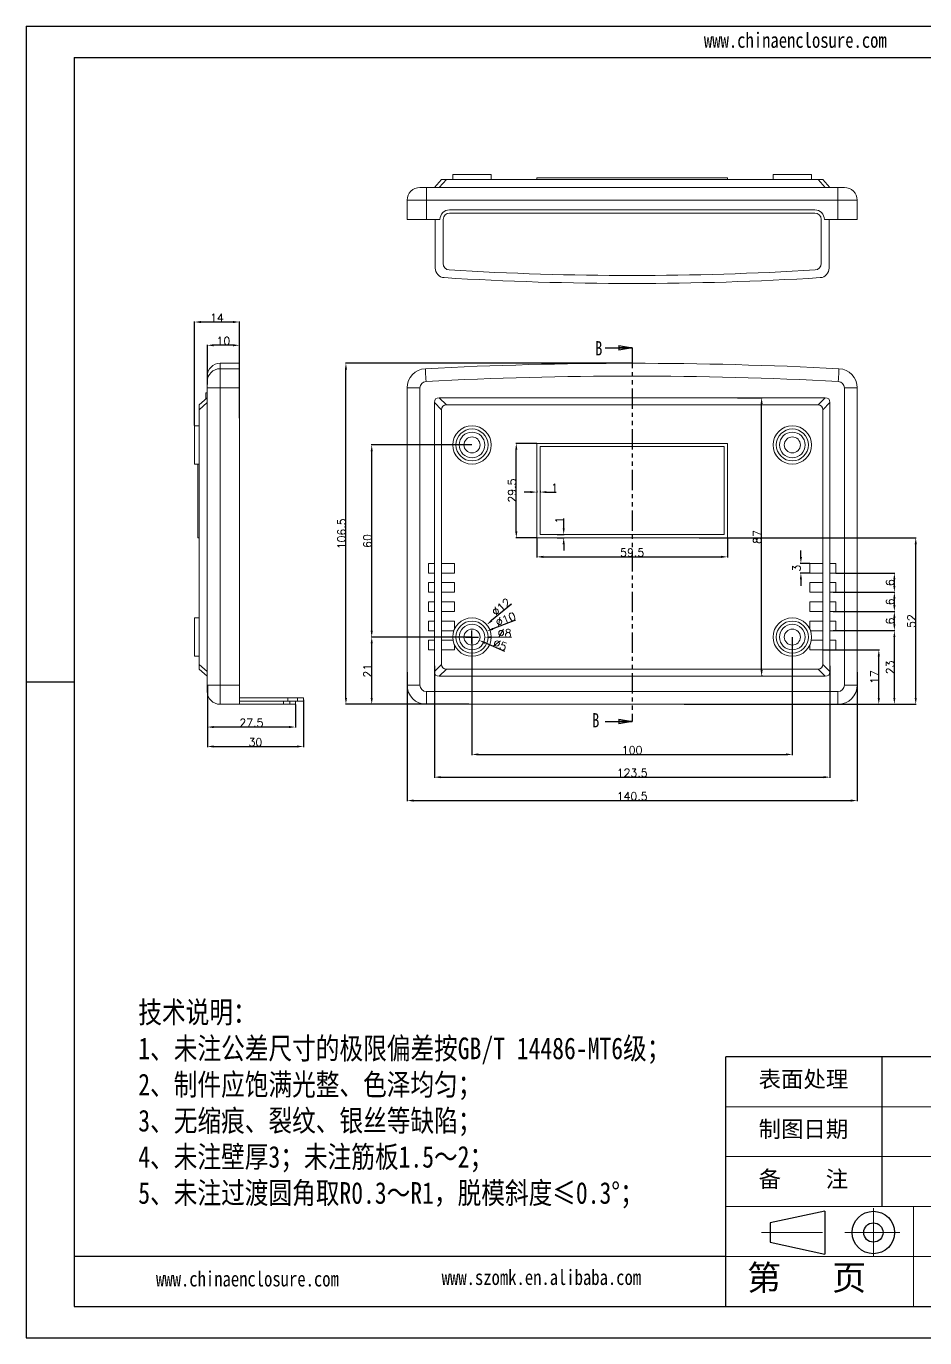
# Model space of a CAD drawing. Header units: inches. Extents: x 1477 to 2707, y 530 to 940.
# Drawn here: x 2128 to 2408.5, y 530.1 to 939.6 of the extents above; entities that cross this region are included whole.
import ezdxf

# ---------------------------------------------------------------- set-up
doc = ezdxf.new("R2010")
doc.units = ezdxf.units.IN
doc.linetypes.add('CENTER2', pattern=[28.575, 19.05, -3.175, 3.175, -3.175])
doc.linetypes.add('PHANTOM', pattern=[12.7, 6.35, -1.27, 1.27, -1.27, 1.27, -1.27])
doc.layers.add('文字', color=81, linetype='Continuous')
for name, color, linetype, lineweight in [('粗实线', 7, 'Continuous', 30), ('细实线', 3, 'Continuous', 9), ('细点划线', 2, 'CENTER2', 9)]:
    doc.layers.add(name, color=color, linetype=linetype, lineweight=lineweight)
doc.styles.add('SLDTEXTSTYLE0', font='TXT', dxfattribs={"width": 0.75})
doc.styles.get("Standard").update_dxf_attribs({"font": 'txt', "bigfont": 'gbcbig.shx'})
doc.styles.add('宋体', font='', dxfattribs={"width": 0.8, "height": 3.5})
doc.styles.get('宋体').set_extended_font_data('SimSun')
doc.dimstyles.new('2.5', dxfattribs={"dimtxt": 2.5, "dimasz": 2, "dimexe": 0.18, "dimexo": 0.0625, "dimgap": 0.09, "dimtad": 1, "dimzin": 12, "dimdsep": 46, "dimtxsty": 'Standard', "dimcen": 2, "dimadec": 0, "dimazin": 0, "dimtfac": 1, "dimtofl": 0, "dimtmove": 0, "dimatfit": 3, "dimfxl": 1, "dimtolj": 1, "dimtzin": 0, "dimarcsym": 0})

# ---------------------------------------------------------------- blocks, each defined once
blk = doc.blocks.new('_CLOSED')
at = {"color": 0, "linetype": 'ByBlock', "lineweight": -2}
for p, q in [((-1, 0.166667), (0, 0)), ((-1, 0.166667), (-1, -0.166667)), ((0, 0), (-1, -0.166667)), ((0, 0), (-1, 0))]:
    blk.add_line(p, q, dxfattribs=at)
blk = doc.blocks.new('*D146')
at = {"color": 0, "lineweight": -2}
for p, q in [((2267.14, 748.83), (2267.14, 712.05)), ((2367.14, 748.83), (2367.14, 712.05)), ((2269.14, 712.23), (2365.14, 712.23))]:
    blk.add_line(p, q, dxfattribs=at)
at = {"color": 0}
for points in [[(2269.14, 712.56), (2269.14, 711.9), (2267.14, 712.23)], [(2365.14, 712.56), (2365.14, 711.9), (2367.14, 712.23)]]:
    blk.add_solid(points, dxfattribs=at)
at = {"layer": 'Defpoints', "color": 0}
for p in [(2267.14, 748.89), (2367.14, 748.89), (2367.14, 712.23)]:
    blk.add_point(p, dxfattribs=at)
at = {"color": 0, "insert": (2317.14, 713.57), "char_height": 2.5, "attachment_point": 5}
blk.add_mtext('\\A1;100', dxfattribs=at)
blk = doc.blocks.new('*D147')
at = {"color": 0, "lineweight": -2}
for p, q in [((2287.39, 779.83), (2287.39, 773.76)), ((2346.89, 779.83), (2346.89, 773.76)), ((2289.39, 773.94), (2344.89, 773.94))]:
    blk.add_line(p, q, dxfattribs=at)
at = {"color": 0}
for points in [[(2289.39, 774.28), (2289.39, 773.61), (2287.39, 773.94)], [(2344.89, 774.28), (2344.89, 773.61), (2346.89, 773.94)]]:
    blk.add_solid(points, dxfattribs=at)
at = {"layer": 'Defpoints', "color": 0}
for p in [(2287.39, 779.89), (2346.89, 779.89), (2346.89, 773.94)]:
    blk.add_point(p, dxfattribs=at)
at = {"color": 0, "insert": (2317.14, 775.28), "char_height": 2.5, "attachment_point": 5}
blk.add_mtext('\\A1;59.5', dxfattribs=at)
blk = doc.blocks.new('*D148')
at = {"color": 0, "lineweight": -2}
for p, q in [((2287.33, 809.39), (2280.79, 809.39)), ((2280.97, 781.89), (2280.97, 807.39)), ((2287.33, 779.89), (2280.79, 779.89))]:
    blk.add_line(p, q, dxfattribs=at)
at = {"color": 0}
for points in [[(2280.64, 807.39), (2281.3, 807.39), (2280.97, 809.39)], [(2280.64, 781.89), (2281.3, 781.89), (2280.97, 779.89)]]:
    blk.add_solid(points, dxfattribs=at)
at = {"layer": 'Defpoints', "color": 0}
for p in [(2280.97, 809.39), (2287.39, 809.39), (2287.39, 779.89)]:
    blk.add_point(p, dxfattribs=at)
at = {"color": 0, "insert": (2279.63, 794.64), "char_height": 2.5, "attachment_point": 5, "rotation": 90}
blk.add_mtext('\\A1;29.5', dxfattribs=at)
blk = doc.blocks.new('*D149')
at = {"color": 0, "lineweight": -2}
for p, q in [((2295.77, 782.89), (2295.77, 785.9)), ((2293.69, 780.89), (2295.95, 780.89)), ((2293.69, 779.89), (2295.95, 779.89)), ((2295.77, 777.89), (2295.77, 775.89))]:
    blk.add_line(p, q, dxfattribs=at)
at = {"color": 0}
for points in [[(2295.43, 782.89), (2296.1, 782.89), (2295.77, 780.89)], [(2295.43, 777.89), (2296.1, 777.89), (2295.77, 779.89)]]:
    blk.add_solid(points, dxfattribs=at)
at = {"layer": 'Defpoints', "color": 0}
for p in [(2293.63, 780.89), (2293.63, 779.89), (2295.77, 780.89)]:
    blk.add_point(p, dxfattribs=at)
at = {"color": 0, "insert": (2294.43, 785.4), "char_height": 2.5, "attachment_point": 5, "rotation": 90}
blk.add_mtext('\\A1;1', dxfattribs=at)
blk = doc.blocks.new('*D150')
at = {"color": 0, "lineweight": -2}
for p, q in [((2285.39, 794.17), (2283.39, 794.17)), ((2287.39, 794.58), (2287.39, 793.99)), ((2288.39, 794.58), (2288.39, 793.99)), ((2290.39, 794.17), (2293.41, 794.17))]:
    blk.add_line(p, q, dxfattribs=at)
at = {"color": 0}
for points in [[(2285.39, 794.5), (2285.39, 793.83), (2287.39, 794.17)], [(2290.39, 794.5), (2290.39, 793.83), (2288.39, 794.17)]]:
    blk.add_solid(points, dxfattribs=at)
at = {"layer": 'Defpoints', "color": 0}
for p in [(2287.39, 794.64), (2288.39, 794.64), (2288.39, 794.17)]:
    blk.add_point(p, dxfattribs=at)
at = {"color": 0, "insert": (2292.9, 795.51), "char_height": 2.5, "attachment_point": 5}
blk.add_mtext('\\A1;1', dxfattribs=at)
blk = doc.blocks.new('*D153')
at = {"color": 0, "lineweight": -2}
for p, q in [((2279.42, 759.17), (2273.28, 754.02)), ((2267.14, 746.89), (2267.14, 750.89)), ((2265.14, 748.89), (2269.14, 748.89))]:
    blk.add_line(p, q, dxfattribs=at)
at = {"color": 0}
blk.add_solid([(2273.06, 754.28), (2273.49, 753.77), (2271.74, 752.74)], dxfattribs=at)
at = {"layer": 'Defpoints', "color": 0}
for p in [(2271.74, 752.74), (2262.54, 745.04)]:
    blk.add_point(p, dxfattribs=at)
at = {"color": 0, "insert": (2276.25, 758.27), "char_height": 2.5, "attachment_point": 5, "rotation": 39.9401}
blk.add_mtext('\\A1;∅12', dxfattribs=at)
blk = doc.blocks.new('*D154')
at = {"color": 0, "lineweight": -2}
for p, q in [((2280.74, 754.19), (2273.66, 751.43)), ((2267.14, 746.89), (2267.14, 750.89)), ((2265.14, 748.89), (2269.14, 748.89))]:
    blk.add_line(p, q, dxfattribs=at)
at = {"color": 0}
blk.add_solid([(2273.54, 751.74), (2273.79, 751.12), (2271.8, 750.71)], dxfattribs=at)
at = {"layer": 'Defpoints', "color": 0}
for p in [(2271.8, 750.71), (2262.48, 747.07)]:
    blk.add_point(p, dxfattribs=at)
at = {"color": 0, "insert": (2277.65, 754.42), "char_height": 2.5, "attachment_point": 5, "rotation": 21.3059}
blk.add_mtext('\\A1;∅10', dxfattribs=at)
blk = doc.blocks.new('*D155')
at = {"color": 0, "lineweight": -2}
for p, q in [((2267.14, 746.89), (2267.14, 750.89)), ((2265.14, 748.89), (2269.14, 748.89)), ((2279.49, 748.78), (2273.14, 748.84))]:
    blk.add_line(p, q, dxfattribs=at)
at = {"color": 0}
blk.add_solid([(2273.15, 749.17), (2273.14, 748.5), (2271.14, 748.85)], dxfattribs=at)
at = {"layer": 'Defpoints', "color": 0}
for p in [(2263.14, 748.92), (2271.14, 748.85)]:
    blk.add_point(p, dxfattribs=at)
at = {"color": 0, "insert": (2277.33, 750.14), "char_height": 2.5, "attachment_point": 5, "rotation": 359.4905}
blk.add_mtext('\\A1;∅8', dxfattribs=at)
blk = doc.blocks.new('*D156')
at = {"color": 0, "lineweight": -2}
for p, q in [((2267.14, 746.89), (2267.14, 750.89)), ((2265.14, 748.89), (2269.14, 748.89)), ((2277.35, 744.35), (2271.25, 747.06))]:
    blk.add_line(p, q, dxfattribs=at)
at = {"color": 0}
blk.add_solid([(2271.39, 747.36), (2271.12, 746.75), (2269.43, 747.87)], dxfattribs=at)
at = {"layer": 'Defpoints', "color": 0}
for p in [(2264.86, 749.9), (2269.43, 747.87)]:
    blk.add_point(p, dxfattribs=at)
at = {"color": 0, "insert": (2275.91, 746.45), "char_height": 2.5, "attachment_point": 5, "rotation": 336.0079}
blk.add_mtext('\\A1;∅5', dxfattribs=at)
blk = doc.blocks.new('*D157')
at = {"color": 0, "lineweight": -2}
for p, q in [((2246.89, 737.93), (2246.89, 697.65)), ((2387.39, 737.93), (2387.39, 697.65)), ((2248.89, 697.83), (2385.39, 697.83))]:
    blk.add_line(p, q, dxfattribs=at)
at = {"color": 0}
for points in [[(2248.89, 698.16), (2248.89, 697.49), (2246.89, 697.83)], [(2385.39, 698.16), (2385.39, 697.49), (2387.39, 697.83)]]:
    blk.add_solid(points, dxfattribs=at)
at = {"layer": 'Defpoints', "color": 0}
for p in [(2246.89, 738), (2387.39, 738), (2387.39, 697.83)]:
    blk.add_point(p, dxfattribs=at)
at = {"color": 0, "insert": (2317.14, 699.17), "char_height": 2.5, "attachment_point": 5}
blk.add_mtext('\\A1;140.5', dxfattribs=at)
blk = doc.blocks.new('*D158')
at = {"color": 0, "lineweight": -2}
for p, q in [((2317.08, 834.39), (2227.6, 834.39)), ((2227.78, 729.89), (2227.78, 832.39)), ((2256.08, 727.89), (2227.6, 727.89))]:
    blk.add_line(p, q, dxfattribs=at)
at = {"color": 0}
for points in [[(2227.45, 832.39), (2228.12, 832.39), (2227.78, 834.39)], [(2227.45, 729.89), (2228.12, 729.89), (2227.78, 727.89)]]:
    blk.add_solid(points, dxfattribs=at)
at = {"layer": 'Defpoints', "color": 0}
for p in [(2227.78, 834.39), (2317.14, 834.39), (2256.15, 727.89)]:
    blk.add_point(p, dxfattribs=at)
at = {"color": 0, "insert": (2226.44, 781.14), "char_height": 2.5, "attachment_point": 5, "rotation": 90}
blk.add_mtext('\\A1;106.5', dxfattribs=at)
blk = doc.blocks.new('*D159')
at = {"color": 0, "lineweight": -2}
for p, q in [((2267.08, 748.89), (2235.65, 748.89)), ((2235.83, 729.89), (2235.83, 746.89)), ((2266.15, 727.89), (2235.65, 727.89))]:
    blk.add_line(p, q, dxfattribs=at)
at = {"color": 0}
for points in [[(2235.5, 746.89), (2236.17, 746.89), (2235.83, 748.89)], [(2235.5, 729.89), (2236.17, 729.89), (2235.83, 727.89)]]:
    blk.add_solid(points, dxfattribs=at)
at = {"layer": 'Defpoints', "color": 0}
for p in [(2235.83, 748.89), (2267.14, 748.89), (2266.21, 727.89)]:
    blk.add_point(p, dxfattribs=at)
at = {"color": 0, "insert": (2234.49, 738.39), "char_height": 2.5, "attachment_point": 5, "rotation": 90}
blk.add_mtext('\\A1;21', dxfattribs=at)
blk = doc.blocks.new('*D160')
at = {"color": 0, "lineweight": -2}
for p, q in [((2376.71, 744.89), (2394.31, 744.89)), ((2394.13, 729.89), (2394.13, 742.89)), ((2375.62, 727.89), (2394.31, 727.89))]:
    blk.add_line(p, q, dxfattribs=at)
at = {"color": 0}
for points in [[(2393.8, 742.89), (2394.47, 742.89), (2394.13, 744.89)], [(2393.8, 729.89), (2394.47, 729.89), (2394.13, 727.89)]]:
    blk.add_solid(points, dxfattribs=at)
at = {"layer": 'Defpoints', "color": 0}
for p in [(2376.64, 744.89), (2394.13, 744.89), (2375.56, 727.89)]:
    blk.add_point(p, dxfattribs=at)
at = {"color": 0, "insert": (2392.79, 736.39), "char_height": 2.5, "attachment_point": 5, "rotation": 90}
blk.add_mtext('\\A1;17', dxfattribs=at)
blk = doc.blocks.new('*D161')
at = {"color": 0, "lineweight": -2}
for p, q in [((2380.76, 750.89), (2399.17, 750.89)), ((2398.99, 729.89), (2398.99, 748.89)), ((2375.68, 727.89), (2399.17, 727.89))]:
    blk.add_line(p, q, dxfattribs=at)
at = {"color": 0}
for points in [[(2398.66, 748.89), (2399.32, 748.89), (2398.99, 750.89)], [(2398.66, 729.89), (2399.32, 729.89), (2398.99, 727.89)]]:
    blk.add_solid(points, dxfattribs=at)
at = {"layer": 'Defpoints', "color": 0}
for p in [(2380.69, 750.89), (2398.99, 750.89), (2375.62, 727.89)]:
    blk.add_point(p, dxfattribs=at)
at = {"color": 0, "insert": (2397.65, 739.39), "char_height": 2.5, "attachment_point": 5, "rotation": 90}
blk.add_mtext('\\A1;23', dxfattribs=at)
blk = doc.blocks.new('*D162')
at = {"color": 0, "lineweight": -2}
for p, q in [((2380.76, 756.89), (2399.17, 756.89)), ((2398.99, 752.89), (2398.99, 754.89)), ((2379.86, 750.89), (2399.17, 750.89))]:
    blk.add_line(p, q, dxfattribs=at)
at = {"color": 0}
for points in [[(2398.66, 754.89), (2399.32, 754.89), (2398.99, 756.89)], [(2398.66, 752.89), (2399.32, 752.89), (2398.99, 750.89)]]:
    blk.add_solid(points, dxfattribs=at)
at = {"layer": 'Defpoints', "color": 0}
for p in [(2380.69, 756.89), (2398.99, 756.89), (2379.79, 750.89)]:
    blk.add_point(p, dxfattribs=at)
at = {"color": 0, "insert": (2397.65, 753.89), "char_height": 2.5, "attachment_point": 5, "rotation": 90}
blk.add_mtext('\\A1;6', dxfattribs=at)
blk = doc.blocks.new('*D163')
at = {"color": 0, "lineweight": -2}
for p, q in [((2379.86, 762.89), (2399.17, 762.89)), ((2398.99, 758.89), (2398.99, 760.89)), ((2379.86, 756.89), (2399.17, 756.89))]:
    blk.add_line(p, q, dxfattribs=at)
at = {"color": 0}
for points in [[(2398.66, 760.89), (2399.32, 760.89), (2398.99, 762.89)], [(2398.66, 758.89), (2399.32, 758.89), (2398.99, 756.89)]]:
    blk.add_solid(points, dxfattribs=at)
at = {"layer": 'Defpoints', "color": 0}
for p in [(2379.79, 762.89), (2398.99, 762.89), (2379.79, 756.89)]:
    blk.add_point(p, dxfattribs=at)
at = {"color": 0, "insert": (2397.65, 759.89), "char_height": 2.5, "attachment_point": 5, "rotation": 90}
blk.add_mtext('\\A1;6', dxfattribs=at)
blk = doc.blocks.new('*D164')
at = {"color": 0, "lineweight": -2}
for p, q in [((2380.76, 768.89), (2399.17, 768.89)), ((2398.99, 764.89), (2398.99, 766.89)), ((2379.86, 762.89), (2399.17, 762.89))]:
    blk.add_line(p, q, dxfattribs=at)
at = {"color": 0}
for points in [[(2398.66, 766.89), (2399.32, 766.89), (2398.99, 768.89)], [(2398.66, 764.89), (2399.32, 764.89), (2398.99, 762.89)]]:
    blk.add_solid(points, dxfattribs=at)
at = {"layer": 'Defpoints', "color": 0}
for p in [(2380.69, 768.89), (2398.99, 768.89), (2379.79, 762.89)]:
    blk.add_point(p, dxfattribs=at)
at = {"color": 0, "insert": (2397.65, 765.89), "char_height": 2.5, "attachment_point": 5, "rotation": 90}
blk.add_mtext('\\A1;6', dxfattribs=at)
blk = doc.blocks.new('*D165')
at = {"color": 0, "lineweight": -2}
for p, q in [((2369.81, 773.89), (2369.81, 775.89)), ((2372.58, 771.89), (2369.63, 771.89)), ((2372.58, 768.89), (2369.63, 768.89)), ((2369.81, 766.89), (2369.81, 764.89))]:
    blk.add_line(p, q, dxfattribs=at)
at = {"color": 0}
for points in [[(2369.48, 773.89), (2370.15, 773.89), (2369.81, 771.89)], [(2369.48, 766.89), (2370.15, 766.89), (2369.81, 768.89)]]:
    blk.add_solid(points, dxfattribs=at)
at = {"layer": 'Defpoints', "color": 0}
for p in [(2369.81, 771.89), (2372.64, 771.89), (2372.64, 768.89)]:
    blk.add_point(p, dxfattribs=at)
at = {"color": 0, "insert": (2368.47, 770.39), "char_height": 2.5, "attachment_point": 5, "rotation": 90}
blk.add_mtext('\\A1;3', dxfattribs=at)
blk = doc.blocks.new('*D166')
at = {"color": 0, "lineweight": -2}
for p, q in [((2255.39, 739.89), (2255.39, 704.95)), ((2378.89, 739.89), (2378.89, 704.95)), ((2257.39, 705.13), (2376.89, 705.13))]:
    blk.add_line(p, q, dxfattribs=at)
at = {"color": 0}
for points in [[(2257.39, 705.47), (2257.39, 704.8), (2255.39, 705.13)], [(2376.89, 705.47), (2376.89, 704.8), (2378.89, 705.13)]]:
    blk.add_solid(points, dxfattribs=at)
at = {"layer": 'Defpoints', "color": 0}
for p in [(2255.39, 739.96), (2378.89, 739.96), (2378.89, 705.13)]:
    blk.add_point(p, dxfattribs=at)
at = {"color": 0, "insert": (2317.14, 706.47), "char_height": 2.5, "attachment_point": 5}
blk.add_mtext('\\A1;123.5', dxfattribs=at)
blk = doc.blocks.new('*D167')
at = {"color": 0, "lineweight": -2}
for p, q in [((2267.08, 808.89), (2235.65, 808.89)), ((2235.83, 750.89), (2235.83, 806.89)), ((2267.08, 748.89), (2235.65, 748.89))]:
    blk.add_line(p, q, dxfattribs=at)
at = {"color": 0}
for points in [[(2235.5, 806.89), (2236.17, 806.89), (2235.83, 808.89)], [(2235.5, 750.89), (2236.17, 750.89), (2235.83, 748.89)]]:
    blk.add_solid(points, dxfattribs=at)
at = {"layer": 'Defpoints', "color": 0}
for p in [(2235.83, 808.89), (2267.14, 808.89), (2267.14, 748.89)]:
    blk.add_point(p, dxfattribs=at)
at = {"color": 0, "insert": (2234.49, 778.89), "char_height": 2.5, "attachment_point": 5, "rotation": 90}
blk.add_mtext('\\A1;60', dxfattribs=at)
blk = doc.blocks.new('*D168')
at = {"color": 0, "lineweight": -2}
for p, q in [((2350, 823.64), (2357.73, 823.64)), ((2357.55, 738.64), (2357.55, 821.64)), ((2357.96, 736.64), (2357.37, 736.64))]:
    blk.add_line(p, q, dxfattribs=at)
at = {"color": 0}
for points in [[(2357.22, 821.64), (2357.89, 821.64), (2357.55, 823.64)], [(2357.22, 738.64), (2357.89, 738.64), (2357.55, 736.64)]]:
    blk.add_solid(points, dxfattribs=at)
at = {"layer": 'Defpoints', "color": 0}
for p in [(2349.94, 823.64), (2357.55, 823.64), (2358.03, 736.64)]:
    blk.add_point(p, dxfattribs=at)
at = {"color": 0, "insert": (2356.21, 780.14), "char_height": 2.5, "attachment_point": 5, "rotation": 90}
blk.add_mtext('\\A1;87', dxfattribs=at)
blk = doc.blocks.new('*D169')
at = {"color": 0, "lineweight": -2}
for p, q in [((2338.08, 779.89), (2405.84, 779.89)), ((2405.66, 729.89), (2405.66, 777.89)), ((2333.38, 727.89), (2405.84, 727.89))]:
    blk.add_line(p, q, dxfattribs=at)
at = {"color": 0}
for points in [[(2405.33, 777.89), (2406, 777.89), (2405.66, 779.89)], [(2405.33, 729.89), (2406, 729.89), (2405.66, 727.89)]]:
    blk.add_solid(points, dxfattribs=at)
at = {"layer": 'Defpoints', "color": 0}
for p in [(2338.02, 779.89), (2405.66, 779.89), (2333.32, 727.89)]:
    blk.add_point(p, dxfattribs=at)
at = {"color": 0, "insert": (2404.32, 753.89), "char_height": 2.5, "attachment_point": 5, "rotation": 90}
blk.add_mtext('\\A1;52', dxfattribs=at)
blk = doc.blocks.new('*D170')
at = {"color": 0, "lineweight": -2}
for p, q in [((2180.52, 814.95), (2180.52, 847.46)), ((2192.52, 847.28), (2182.52, 847.28)), ((2194.52, 817.3), (2194.52, 847.46))]:
    blk.add_line(p, q, dxfattribs=at)
at = {"color": 0}
for points in [[(2182.52, 847.61), (2182.52, 846.94), (2180.52, 847.28)], [(2192.52, 847.61), (2192.52, 846.94), (2194.52, 847.28)]]:
    blk.add_solid(points, dxfattribs=at)
at = {"layer": 'Defpoints', "color": 0}
for p in [(2180.52, 847.28), (2194.52, 817.24), (2180.52, 814.89)]:
    blk.add_point(p, dxfattribs=at)
at = {"color": 0, "insert": (2187.52, 848.62), "char_height": 2.5, "attachment_point": 5}
blk.add_mtext('\\A1;14', dxfattribs=at)
blk = doc.blocks.new('*D171')
at = {"color": 0, "lineweight": -2}
for p, q in [((2184.52, 827.77), (2184.52, 840.19)), ((2192.52, 840.01), (2186.52, 840.01)), ((2194.52, 829.77), (2194.52, 840.19))]:
    blk.add_line(p, q, dxfattribs=at)
at = {"color": 0}
for points in [[(2186.52, 840.35), (2186.52, 839.68), (2184.52, 840.01)], [(2192.52, 840.35), (2192.52, 839.68), (2194.52, 840.01)]]:
    blk.add_solid(points, dxfattribs=at)
at = {"layer": 'Defpoints', "color": 0}
for p in [(2184.52, 840.01), (2184.52, 827.71), (2194.52, 829.7)]:
    blk.add_point(p, dxfattribs=at)
at = {"color": 0, "insert": (2189.52, 841.35), "char_height": 2.5, "attachment_point": 5}
blk.add_mtext('\\A1;10', dxfattribs=at)
blk = doc.blocks.new('*D172')
at = {"color": 0, "lineweight": -2}
for p, q in [((2184.52, 733.83), (2184.52, 714.53)), ((2214.52, 729.33), (2214.52, 714.53)), ((2186.52, 714.71), (2212.52, 714.71))]:
    blk.add_line(p, q, dxfattribs=at)
at = {"color": 0}
for points in [[(2186.52, 715.05), (2186.52, 714.38), (2184.52, 714.71)], [(2212.52, 715.05), (2212.52, 714.38), (2214.52, 714.71)]]:
    blk.add_solid(points, dxfattribs=at)
at = {"layer": 'Defpoints', "color": 0}
for p in [(2184.52, 733.89), (2214.52, 729.39), (2214.52, 714.71)]:
    blk.add_point(p, dxfattribs=at)
at = {"color": 0, "insert": (2199.52, 716.05), "char_height": 2.5, "attachment_point": 5}
blk.add_mtext('\\A1;30', dxfattribs=at)
blk = doc.blocks.new('*D173')
at = {"color": 0, "lineweight": -2}
for p, q in [((2184.52, 733.83), (2184.52, 720.61)), ((2212.02, 727.83), (2212.02, 720.61)), ((2210.02, 720.79), (2186.52, 720.79))]:
    blk.add_line(p, q, dxfattribs=at)
at = {"color": 0}
for points in [[(2186.52, 721.13), (2186.52, 720.46), (2184.52, 720.79)], [(2210.02, 721.13), (2210.02, 720.46), (2212.02, 720.79)]]:
    blk.add_solid(points, dxfattribs=at)
at = {"layer": 'Defpoints', "color": 0}
for p in [(2184.52, 733.89), (2212.02, 727.89), (2184.52, 720.79)]:
    blk.add_point(p, dxfattribs=at)
at = {"color": 0, "insert": (2198.27, 722.13), "char_height": 2.5, "attachment_point": 5}
blk.add_mtext('\\A1;27.5', dxfattribs=at)

msp = doc.modelspace()

# ---------------------------------------------------------------- linework, layer by layer
for p, q in [((2127.987, 939.65), (2707.255, 939.65)), ((2127.987, 939.65), (2127.987, 530.067)), ((2142.976, 929.898), (2697.503, 929.898)), ((2142.976, 929.898), (2142.976, 539.819)), ((2142.976, 734.858), (2127.987, 734.858)), ((2127.987, 719.689), (2127.987, 530.067)), ((2463.455, 617.834), (2346.431, 617.834)), ((2346.431, 539.819), (2346.431, 617.834)), ((2395.191, 571.025), (2395.191, 617.834)), ((2346.431, 555.422), (2142.976, 555.422)), ((2142.976, 539.819), (2697.503, 539.819)), ((2127.987, 530.067), (2707.255, 530.067)), ((2127.987, 530.067), (2396.166, 530.067))]:
    msp.add_line(p, q)
at = {"color": 7, "linetype": 'Continuous', "lineweight": 15}
for p, q in [((2261.143, 893.31), (2261.143, 891.81)), ((2261.143, 893.31), (2273.143, 893.31)), ((2273.143, 891.81), (2273.143, 893.31)), ((2361.143, 893.31), (2361.143, 891.81)), ((2373.143, 893.31), (2361.143, 893.31)), ((2373.143, 891.81), (2373.143, 893.31)), ((2250.893, 889.31), (2252.893, 889.31)), ((2252.893, 885.31), (2252.893, 889.31)), ((2252.893, 889.31), (2381.393, 889.31)), ((2255.393, 889.31), (2257.643, 891.81)), ((2259.129, 891.81), (2256.879, 889.31)), ((2257.643, 891.81), (2259.129, 891.81)), ((2259.129, 891.81), (2375.156, 891.81)), ((2287.393, 892.31), (2346.893, 892.31)), ((2287.393, 892.31), (2287.393, 891.81)), ((2346.893, 892.31), (2346.893, 891.81)), ((2377.406, 889.31), (2375.156, 891.81)), ((2375.156, 891.81), (2376.643, 891.81)), ((2376.643, 891.81), (2378.893, 889.31)), ((2381.393, 885.31), (2381.393, 889.31)), ((2381.393, 889.31), (2383.393, 889.31)), ((2246.893, 879.31), (2246.893, 885.31)), ((2252.893, 885.31), (2246.893, 885.31)), ((2252.893, 885.31), (2252.893, 879.31)), ((2381.393, 885.31), (2252.893, 885.31)), ((2381.393, 879.31), (2381.393, 885.31)), ((2387.393, 885.31), (2381.393, 885.31)), ((2387.393, 885.31), (2387.393, 879.31)), ((2374.143, 882.31), (2260.143, 882.31)), ((2260.143, 881.31), (2374.143, 881.31)), ((2252.893, 879.31), (2246.893, 879.31)), ((2252.893, 879.31), (2257.143, 879.31)), ((2255.643, 879.31), (2255.643, 864.125)), ((2258.143, 865.536), (2258.143, 879.31)), ((2376.143, 879.31), (2376.143, 865.536)), ((2377.143, 879.31), (2381.393, 879.31)), ((2378.643, 864.125), (2378.643, 879.31)), ((2387.393, 879.31), (2381.393, 879.31)), ((2194.516, 834.388), (2188.516, 834.388)), ((2188.516, 832.699), (2188.516, 826.707)), ((2188.516, 832.699), (2194.516, 832.699)), ((2194.516, 834.388), (2194.516, 832.699)), ((2194.516, 832.699), (2194.516, 826.707)), ((2184.516, 828.705), (2184.516, 830.388)), ((2184.516, 826.707), (2184.516, 828.705)), ((2182.016, 821.388), (2184.516, 823.638)), ((2184.516, 825.138), (2184.016, 825.138)), ((2184.016, 825.138), (2184.016, 823.188)), ((2184.516, 733.888), (2184.516, 826.707)), ((2188.516, 826.707), (2184.516, 826.707)), ((2188.516, 826.707), (2188.516, 733.888)), ((2194.516, 826.707), (2188.516, 826.707)), ((2194.516, 733.888), (2194.516, 826.707)), ((2250.893, 826.707), (2246.893, 826.707)), ((2246.893, 733.888), (2246.893, 826.707)), ((2250.893, 826.707), (2250.893, 733.888)), ((2256.879, 823.638), (2259.129, 821.388)), ((2314.693, 823.638), (2256.879, 823.638)), ((2377.406, 823.638), (2256.879, 823.638)), ((2260.693, 823.638), (2256.879, 823.638)), ((2377.406, 823.638), (2373.592, 823.638)), ((2375.156, 821.388), (2377.406, 823.638)), ((2383.393, 733.888), (2383.393, 826.707)), ((2387.393, 826.707), (2383.393, 826.707)), ((2387.393, 826.707), (2387.393, 733.888)), ((2184.516, 822.152), (2182.016, 819.902)), ((2182.016, 819.902), (2182.016, 821.388)), ((2182.016, 771.888), (2182.016, 819.902)), ((2257.643, 819.902), (2255.393, 822.152)), ((2255.393, 822.152), (2255.393, 771.888)), ((2257.643, 819.902), (2257.643, 771.888)), ((2375.156, 821.388), (2259.129, 821.388)), ((2378.893, 822.152), (2376.643, 819.902)), ((2376.643, 771.888), (2376.643, 819.902)), ((2378.893, 771.888), (2378.893, 822.152)), ((2182.016, 814.888), (2180.516, 814.888)), ((2180.516, 814.888), (2180.516, 802.888)), ((2346.893, 809.388), (2287.393, 809.388)), ((2287.393, 809.388), (2287.393, 779.888)), ((2288.393, 808.388), (2288.393, 780.888)), ((2345.893, 808.388), (2288.393, 808.388)), ((2345.893, 780.888), (2345.893, 808.388)), ((2346.893, 779.888), (2346.893, 809.388)), ((2180.516, 802.888), (2182.016, 802.888)), ((2181.516, 779.888), (2181.516, 802.888)), ((2181.516, 779.888), (2182.016, 779.888)), ((2287.393, 779.888), (2346.893, 779.888)), ((2288.393, 780.888), (2345.893, 780.888)), ((2182.016, 768.888), (2182.016, 771.888)), ((2253.593, 771.888), (2255.393, 771.888)), ((2253.593, 768.888), (2253.593, 771.888)), ((2255.393, 771.888), (2255.393, 768.888)), ((2257.643, 771.888), (2261.643, 771.888)), ((2257.643, 768.888), (2257.643, 771.888)), ((2261.643, 771.888), (2261.643, 768.888)), ((2376.643, 771.888), (2372.643, 771.888)), ((2372.643, 771.888), (2372.643, 768.888)), ((2376.643, 768.888), (2376.643, 771.888)), ((2378.893, 771.888), (2378.893, 768.888)), ((2380.693, 771.888), (2378.893, 771.888)), ((2380.693, 768.888), (2380.693, 771.888)), ((2182.016, 765.888), (2182.016, 768.888)), ((2255.393, 768.888), (2253.593, 768.888)), ((2255.393, 768.888), (2255.393, 765.888)), ((2257.643, 768.888), (2257.643, 765.888)), ((2261.643, 768.888), (2257.643, 768.888)), ((2372.643, 768.888), (2376.643, 768.888)), ((2376.643, 765.888), (2376.643, 768.888)), ((2378.893, 765.888), (2378.893, 768.888)), ((2378.893, 768.888), (2380.693, 768.888)), ((2182.016, 762.888), (2182.016, 765.888)), ((2182.016, 759.888), (2182.016, 762.888)), ((2253.593, 765.888), (2255.393, 765.888)), ((2253.593, 762.888), (2253.593, 765.888)), ((2255.393, 762.888), (2253.593, 762.888)), ((2255.393, 765.888), (2255.393, 762.888)), ((2255.393, 762.888), (2255.393, 759.888)), ((2257.643, 765.888), (2261.643, 765.888)), ((2257.643, 762.888), (2257.643, 765.888)), ((2257.643, 762.888), (2257.643, 759.888)), ((2261.643, 762.888), (2257.643, 762.888)), ((2261.643, 765.888), (2261.643, 762.888)), ((2376.643, 765.888), (2372.643, 765.888)), ((2372.643, 765.888), (2372.643, 762.888)), ((2372.643, 762.888), (2376.643, 762.888)), ((2376.643, 762.888), (2376.643, 765.888)), ((2376.643, 759.888), (2376.643, 762.888)), ((2378.893, 765.888), (2378.893, 762.888)), ((2380.693, 765.888), (2378.893, 765.888)), ((2378.893, 759.888), (2378.893, 762.888)), ((2378.893, 762.888), (2380.693, 762.888)), ((2380.693, 762.888), (2380.693, 765.888)), ((2182.016, 756.888), (2182.016, 759.888)), ((2253.593, 759.888), (2255.393, 759.888)), ((2253.593, 756.888), (2253.593, 759.888)), ((2255.393, 759.888), (2255.393, 756.888)), ((2257.643, 759.888), (2261.643, 759.888)), ((2257.643, 756.888), (2257.643, 759.888)), ((2261.643, 759.888), (2261.643, 756.888)), ((2376.643, 759.888), (2372.643, 759.888)), ((2372.643, 759.888), (2372.643, 756.888)), ((2376.643, 756.888), (2376.643, 759.888)), ((2378.893, 759.888), (2378.893, 756.888)), ((2380.693, 759.888), (2378.893, 759.888)), ((2380.693, 756.888), (2380.693, 759.888)), ((2182.016, 754.888), (2180.516, 754.888)), ((2180.516, 754.888), (2180.516, 742.888)), ((2182.016, 753.888), (2182.016, 756.888)), ((2182.016, 750.888), (2182.016, 753.888)), ((2255.393, 756.888), (2253.593, 756.888)), ((2253.593, 753.888), (2255.393, 753.888)), ((2253.593, 750.888), (2253.593, 753.888)), ((2255.393, 756.888), (2255.393, 753.888)), ((2255.393, 753.888), (2255.393, 750.888)), ((2257.643, 756.888), (2257.643, 753.888)), ((2261.643, 756.888), (2257.643, 756.888)), ((2257.643, 753.888), (2261.643, 753.888)), ((2257.643, 750.888), (2257.643, 753.888)), ((2261.643, 753.888), (2261.643, 751.286)), ((2372.643, 756.888), (2376.643, 756.888)), ((2376.643, 753.888), (2372.643, 753.888)), ((2372.643, 753.888), (2372.643, 751.286)), ((2376.643, 753.888), (2376.643, 756.888)), ((2376.643, 750.888), (2376.643, 753.888)), ((2378.893, 753.888), (2378.893, 756.888)), ((2378.893, 756.888), (2380.693, 756.888)), ((2378.893, 753.888), (2378.893, 750.888)), ((2380.693, 753.888), (2378.893, 753.888)), ((2380.693, 750.888), (2380.693, 753.888)), ((2182.016, 747.888), (2182.016, 750.888)), ((2255.393, 750.888), (2253.593, 750.888)), ((2255.393, 750.888), (2255.393, 747.888)), ((2257.643, 750.888), (2257.643, 747.888)), ((2261.486, 750.888), (2257.643, 750.888)), ((2372.799, 750.888), (2376.643, 750.888)), ((2376.643, 747.888), (2376.643, 750.888)), ((2378.893, 747.888), (2378.893, 750.888)), ((2378.893, 750.888), (2380.693, 750.888)), ((2182.016, 744.888), (2182.016, 747.888)), ((2253.593, 747.888), (2255.393, 747.888)), ((2253.593, 744.888), (2253.593, 747.888)), ((2255.393, 747.888), (2255.393, 744.888)), ((2257.643, 744.888), (2257.643, 747.888)), ((2257.643, 747.888), (2261.226, 747.888)), ((2261.643, 746.49), (2261.643, 744.888)), ((2372.643, 746.49), (2372.643, 744.888)), ((2376.643, 747.888), (2373.059, 747.888)), ((2376.643, 744.888), (2376.643, 747.888)), ((2378.893, 747.888), (2378.893, 744.888)), ((2380.693, 747.888), (2378.893, 747.888)), ((2380.693, 744.888), (2380.693, 747.888)), ((2180.516, 742.888), (2182.016, 742.888)), ((2182.016, 740.375), (2182.016, 744.888)), ((2255.393, 744.888), (2253.593, 744.888)), ((2255.393, 744.888), (2255.393, 738.125)), ((2257.643, 744.888), (2257.643, 740.375)), ((2261.643, 744.888), (2257.643, 744.888)), ((2372.643, 744.888), (2376.643, 744.888)), ((2376.643, 740.375), (2376.643, 744.888)), ((2378.893, 738.125), (2378.893, 744.888)), ((2378.893, 744.888), (2380.693, 744.888)), ((2182.016, 740.375), (2184.516, 738.125)), ((2182.016, 738.888), (2182.016, 740.375)), ((2184.516, 736.638), (2182.016, 738.888)), ((2255.393, 738.125), (2257.643, 740.375)), ((2259.129, 738.888), (2256.879, 736.638)), ((2259.129, 738.888), (2375.156, 738.888)), ((2377.406, 736.638), (2375.156, 738.888)), ((2376.643, 740.375), (2378.893, 738.125)), ((2188.516, 733.888), (2184.516, 733.888)), ((2184.516, 731.888), (2184.516, 733.888)), ((2188.516, 733.888), (2188.516, 727.888)), ((2188.516, 733.888), (2194.516, 733.888)), ((2194.516, 733.888), (2194.516, 727.888)), ((2250.893, 733.888), (2246.893, 733.888)), ((2256.879, 736.638), (2377.406, 736.638)), ((2387.393, 733.888), (2383.393, 733.888)), ((2209.701, 729.888), (2194.516, 729.888)), ((2209.701, 728.888), (2209.701, 729.888)), ((2209.701, 729.888), (2212.695, 729.888)), ((2212.695, 729.888), (2212.695, 728.888)), ((2212.695, 729.888), (2214.516, 729.888)), ((2214.516, 728.888), (2214.516, 729.888)), ((2252.893, 731.888), (2381.393, 731.888)), ((2252.893, 727.888), (2252.893, 731.888)), ((2381.393, 727.888), (2381.393, 731.888)), ((2194.516, 727.888), (2188.516, 727.888)), ((2209.701, 728.888), (2194.516, 728.888)), ((2194.516, 727.888), (2208.29, 727.888)), ((2208.29, 727.888), (2208.29, 728.888)), ((2210.286, 727.888), (2208.29, 727.888)), ((2212.695, 728.888), (2209.701, 728.888)), ((2210.286, 728.888), (2210.286, 727.888)), ((2210.286, 727.888), (2212.016, 727.888)), ((2212.016, 727.888), (2212.016, 728.888)), ((2212.695, 728.888), (2214.516, 728.888)), ((2381.393, 727.888), (2252.893, 727.888))]:
    msp.add_line(p, q, dxfattribs=at)
at = {"color": 7, "linetype": 'Continuous', "lineweight": 30}
for p, q in [((2308.743, 839.228), (2317.143, 839.228)), ((2308.743, 722.505), (2317.143, 722.505))]:
    msp.add_line(p, q, dxfattribs=at)
at = {"color": 1, "linetype": 'PHANTOM', "lineweight": 30}
msp.add_line((2317.143, 839.228), (2317.143, 722.505), dxfattribs=at)
at = {"color": 8, "linetype": 'Continuous', "lineweight": 15}
msp.add_line((2188.516, 834.388), (2188.516, 832.699), dxfattribs=at)
at = {"color": 7, "linetype": 'Continuous', "lineweight": 15, "flags": 128}
for points in [[(2252.788, 828.705), (2252.747, 829.484), (2252.708, 830.233), (2252.672, 830.924), (2252.64, 831.529), (2252.614, 832.026), (2252.595, 832.395), (2252.583, 832.623), (2252.579, 832.699)], [(2381.497, 828.705), (2381.538, 829.484), (2381.577, 830.233), (2381.613, 830.924), (2381.645, 831.529), (2381.671, 832.026), (2381.69, 832.395), (2381.702, 832.623), (2381.706, 832.699)]]:
    msp.add_lwpolyline(points, dxfattribs=at)
at = {"color": 7, "linetype": 'Continuous', "lineweight": 15}
for centre, radius in [((2267.143, 808.888), 6), ((2267.143, 808.888), 5), ((2267.143, 808.888), 4), ((2267.143, 808.888), 2.5), ((2367.143, 808.888), 6), ((2367.143, 808.888), 5), ((2367.143, 808.888), 4), ((2367.143, 808.888), 2.5), ((2267.143, 748.888), 6), ((2267.143, 748.888), 5), ((2367.143, 748.888), 6), ((2367.143, 748.888), 5), ((2267.143, 748.888), 4), ((2267.143, 748.888), 2.5), ((2367.143, 748.888), 4), ((2367.143, 748.888), 2.5)]:
    msp.add_circle(centre, radius, dxfattribs=at)
for centre, radius, start, end in [((2250.893, 885.31), 4, 90, 180), ((2383.393, 885.31), 4, 0, 90), ((2260.143, 879.31), 3, 90, 180), ((2260.143, 879.31), 2, 90, 180), ((2374.143, 879.31), 3, 0, 90), ((2374.143, 879.31), 2, 0, 90), ((2260.143, 865.536), 2, 180, 266.53117), ((2374.143, 865.536), 2, 273.46883, 0), ((2258.643, 864.125), 3, 180, 266.44544), ((2317.143, 1805.873), 946.562, 266.445435, 273.554565), ((2317.143, 1805.873), 944.062, 266.531169, 273.468831), ((2375.643, 864.125), 3, 273.55456, 0), ((2188.516, 830.388), 4, 90, 180), ((2188.513, 828.702), 3.997, 89.96081, 179.96077), ((2252.893, 826.707), 6, 92.99726, 180), ((2317.143, -400.377), 1234.766, 87.002737, 92.997263), ((2381.393, 826.707), 6, 0, 87.00274), ((2252.893, 826.707), 2, 92.99726, 180), ((2317.143, -400.377), 1230.766, 87.002737, 92.997263), ((2381.393, 826.707), 2, 0, 87.00274), ((2252.893, 733.888), 6, 180, 270), ((2252.893, 733.888), 2, 180, 270), ((2381.393, 733.888), 2, 270, 0), ((2381.393, 733.888), 6, 270, 0), ((2188.516, 731.888), 4, 180, 270)]:
    msp.add_arc(centre, radius, start, end, dxfattribs=at)
for centre, major_axis in [((2258.083, 820.948), (-2.289, 2.289)), ((2376.202, 820.948), (2.289, 2.289)), ((2260.333, 818.698), (-2.289, 2.289)), ((2373.952, 818.698), (2.289, 2.289)), ((2258.083, 739.329), (-2.289, -2.289)), ((2260.333, 741.579), (-2.289, -2.289)), ((2373.952, 741.579), (2.289, -2.289)), ((2376.202, 739.329), (2.289, -2.289))]:
    msp.add_ellipse(centre, major_axis=major_axis, ratio=0.6178021, start_param=5.7297788, end_param=6.8365918, dxfattribs=at)
at = {"layer": '粗实线', "color": 7}
for p, q in [((2377.269, 569.565), (2360.22, 565.952)), ((2377.269, 569.565), (2377.269, 556.204)), ((2360.22, 565.952), (2360.22, 559.922)), ((2360.22, 559.922), (2377.269, 556.204))]:
    msp.add_line(p, q, dxfattribs=at)
for radius in [6.628, 3.015]:
    msp.add_circle((2392.442, 562.937), radius, dxfattribs=at)
at = {"layer": '细实线', "color": 7}
for p, q in [((2463.455, 602.231), (2346.431, 602.231)), ((2463.455, 586.628), (2346.431, 586.628)), ((2697.503, 571.025), (2346.431, 571.025)), ((2404.943, 571.025), (2404.943, 539.819)), ((2463.455, 555.422), (2346.431, 555.422))]:
    msp.add_line(p, q, dxfattribs=at)
at = {"layer": '细点划线', "color": 7}
for p, q in [((2392.442, 570.567), (2392.442, 555.422)), ((2357.502, 562.937), (2378.575, 562.937)), ((2383.578, 562.937), (2400.709, 562.937))]:
    msp.add_line(p, q, dxfattribs=at)

# ---------------------------------------------------------------- block references
at = {"color": 7, "linetype": 'Continuous', "lineweight": 30, "xscale": 4.200000000000045, "yscale": 4.199999999999989, "zscale": 0.7}
for p in [(2317.143, 839.228), (2317.143, 722.505)]:
    msp.add_blockref('_CLOSED', p, dxfattribs=at)

# ---------------------------------------------------------------- texts
at = {"color": 7, "linetype": 'Continuous', "char_height": 4.445, "attachment_point": 1, "style": 'SLDTEXTSTYLE0'}
for insert in [(2305.571, 841.307), (2304.621, 725.135)]:
    msp.add_mtext('B', dxfattribs=dict(at, insert=insert))
at = {"char_height": 5.13137, "width": 2916.41465, "attachment_point": 1}
for s, insert in [('{\\fSimHei|b0|i0|c134|p49;表面处理}', (2356.607, 613.406)), ('{\\fSimHei|b0|i0|c134|p49;制图日期}', (2356.607, 597.803)), ('{\\fSimHei|b0|i0|c134|p49;备    注}', (2356.607, 582.2))]:
    msp.add_mtext(s, dxfattribs=dict(at, insert=insert))
at = {"layer": '文字', "color": 0, "attachment_point": 1, "style": '宋体'}
for s, insert, char_height, width in [('www.chinaenclosure.com', (2339.541, 937.684), 4.76764, 83.76281), ('{\\H1.111x;技术说明：\\P1、未注公差尺寸的极限偏差按GB/T 14486-MT6级；\\P2、制件应饱满光整、色泽均匀；\\P3、无缩痕、裂纹、银丝等缺陷；\\P4、未注壁厚3；未注筋板1.5～2；\\P5、未注过渡圆角取R0.3～R1，脱模斜度≤0.3%%D；}', (2162.96, 635.126), 6.09499, 222.00003), ('www.chinaenclosure.com', (2168.503, 550.856), 4.76764, 83.76281), ('www.szomk.en.alibaba.com', (2257.678, 551.328), 4.76764, 83.76281)]:
    msp.add_mtext(s, dxfattribs=dict(at, insert=insert, char_height=char_height, width=width))
at = {"layer": '细实线', "color": 7, "insert": (2352.996, 552.74), "char_height": 7.80159, "width": 58.51191, "attachment_point": 1}
msp.add_mtext('{\\fSimSun|b0|i0|c134|p54;第   页}', dxfattribs=at)

# ---------------------------------------------------------------- dimensions: what is measured, and where the dimension line sits
for base, p1, p2, picture, middle in [((2180.516, 847.277), (2194.516, 817.241), (2180.516, 814.888), '*D170', (2187.516, 848.617)), ((2184.516, 840.014), (2194.516, 829.703), (2184.516, 827.706), '*D171', (2189.516, 841.354)), ((2288.393, 794.167), (2287.393, 794.638), (2288.393, 794.638), '*D150', (2292.899, 795.507)), ((2346.893, 773.943), (2287.393, 779.888), (2346.893, 779.888), '*D147', (2317.143, 775.283)), ((2214.516, 714.713), (2184.516, 733.888), (2214.516, 729.388), '*D172', (2199.516, 716.053)), ((2184.516, 720.794), (2212.016, 727.888), (2184.516, 733.888), '*D173', (2198.266, 722.134))]:
    dim = msp.add_linear_dim(base=base, p1=p1, p2=p2, dimstyle='2.5')
    dim.commit()
    dim.dimension.update_dxf_attribs({"geometry": picture, "text_midpoint": middle})
for base, p1, p2, picture, middle in [((2227.783, 834.388), (2256.146, 727.888), (2317.143, 834.388), '*D158', (2226.443, 781.138)), ((2357.555, 823.638), (2358.027, 736.638), (2349.938, 823.638), '*D168', (2356.215, 780.138)), ((2235.833, 808.888), (2267.143, 748.888), (2267.143, 808.888), '*D167', (2234.493, 778.888)), ((2280.97, 809.388), (2287.393, 779.888), (2287.393, 809.388), '*D148', (2279.63, 794.638)), ((2295.766, 780.888), (2293.631, 779.888), (2293.631, 780.888), '*D149', (2294.426, 785.395)), ((2405.662, 779.888), (2333.317, 727.888), (2338.015, 779.888), '*D169', (2404.322, 753.888)), ((2369.813, 771.888), (2372.643, 768.888), (2372.643, 771.888), '*D165', (2368.473, 770.388)), ((2398.989, 768.888), (2379.793, 762.888), (2380.693, 768.888), '*D164', (2397.649, 765.888)), ((2398.989, 762.888), (2379.793, 756.888), (2379.793, 762.888), '*D163', (2397.649, 759.888)), ((2398.989, 756.888), (2379.793, 750.888), (2380.693, 756.888), '*D162', (2397.649, 753.888)), ((2398.989, 750.888), (2375.619, 727.888), (2380.693, 750.888), '*D161', (2397.649, 739.388)), ((2235.833, 748.888), (2266.21, 727.888), (2267.143, 748.888), '*D159', (2234.493, 738.388)), ((2394.133, 744.888), (2375.557, 727.888), (2376.643, 744.888), '*D160', (2392.793, 736.388))]:
    dim = msp.add_linear_dim(base=base, p1=p1, p2=p2, angle=90, dimstyle='2.5')
    dim.commit()
    dim.dimension.update_dxf_attribs({"geometry": picture, "text_midpoint": middle})
for p1, p2, picture, middle in [((2262.542, 745.036), (2271.743, 752.74), '*D153', (2276.255, 758.266)), ((2262.484, 747.072), (2271.801, 750.705), '*D154', (2277.648, 754.424)), ((2263.143, 748.924), (2271.142, 748.853), '*D155', (2277.327, 750.138))]:
    dim = msp.add_diameter_dim_2p(p1=p1, p2=p2, dimstyle='2.5')
    dim.commit()
    dim.dimension.update_dxf_attribs({"geometry": picture, "text_midpoint": middle})
dim = msp.add_diameter_dim_2p(p1=(2264.859, 749.905), p2=(2269.427, 747.872), dimstyle='2.5')
dim.commit()
dim.dimension.update_dxf_attribs({"geometry": '*D156', "text_midpoint": (2275.364, 745.229), "dimtype": 163})
for base, p1, p2, picture, middle in [((2367.143, 712.23), (2267.143, 748.888), (2367.143, 748.888), '*D146', (2317.143, 712.23)), ((2387.393, 697.826), (2246.893, 737.995), (2387.393, 737.995), '*D157', (2317.143, 697.826)), ((2378.893, 705.133), (2255.393, 739.955), (2378.893, 739.955), '*D166', (2317.143, 705.133))]:
    dim = msp.add_linear_dim(base=base, p1=p1, p2=p2, dimstyle='2.5')
    dim.commit()
    dim.dimension.update_dxf_attribs({"geometry": picture, "text_midpoint": middle, "dimtype": 160})

doc.saveas('drawing.dxf')
